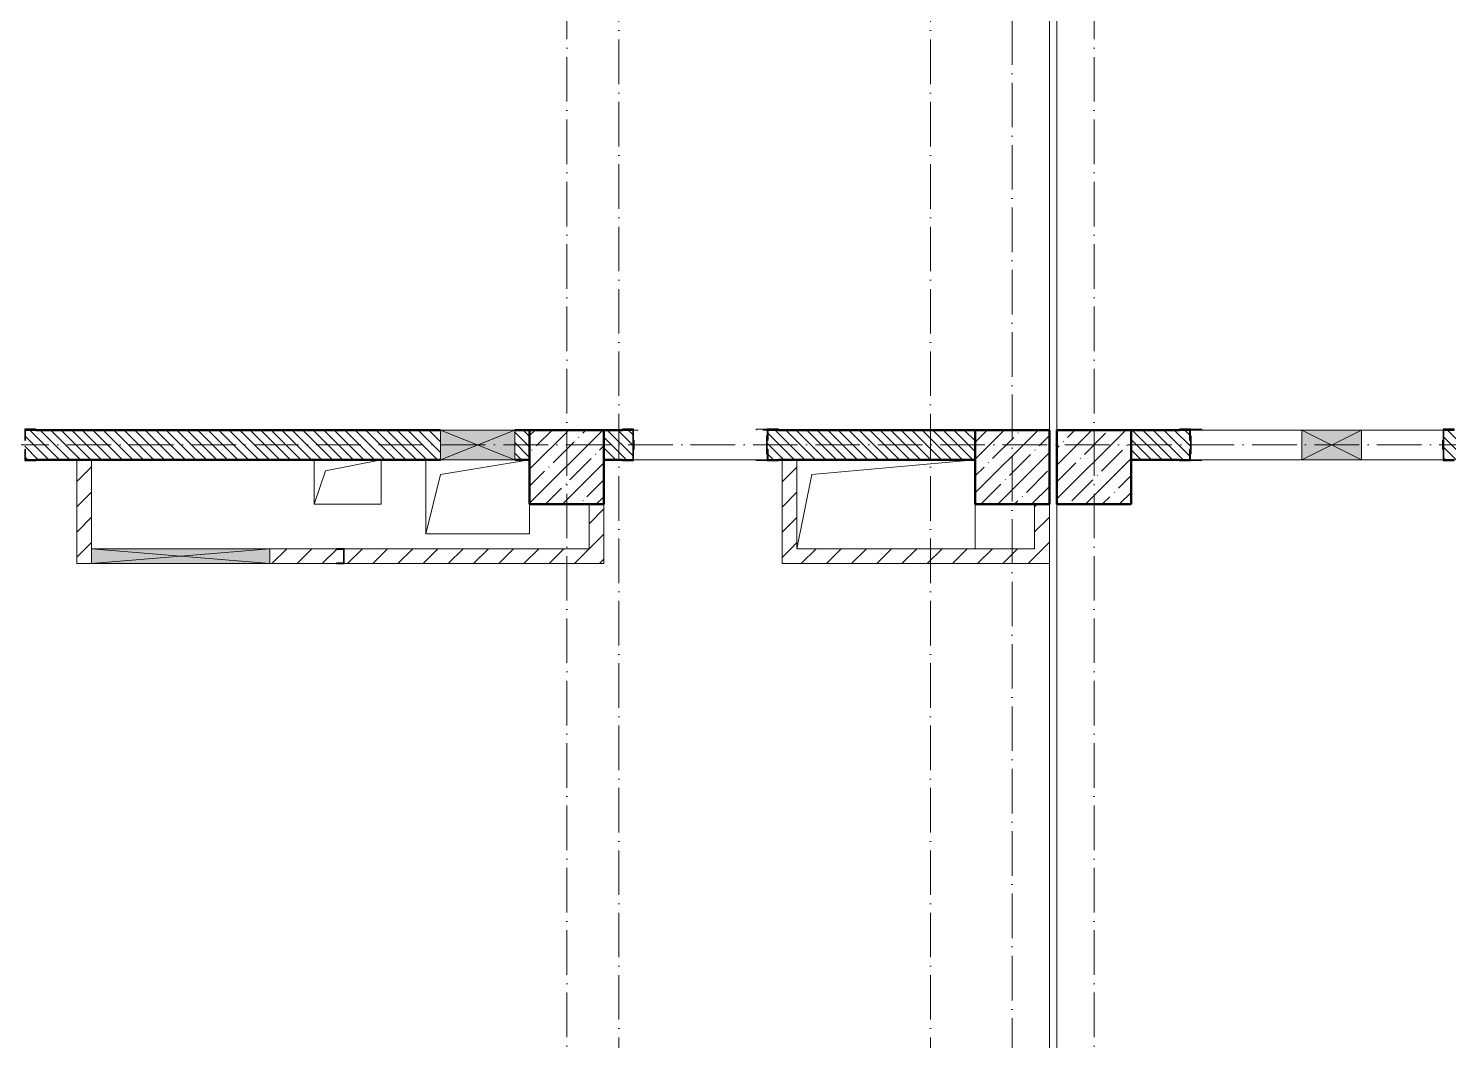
# Model space of a CAD drawing. Header units: millimetres. Extents: x -12989 to 629078, y -109036 to 555275.
# Drawn here: x 581543 to 591105, y 92753 to 99571 of the extents above; entities that cross this region are included whole.
import ezdxf

# ---------------------------------------------------------------- set-up
doc = ezdxf.new("R2010")
doc.units = ezdxf.units.MM
doc.linetypes.add('50_200_ШТРИХ_1Т_ш5_п1_п1_', pattern=[700, 500, -100, 0, -100])
for name, color, linetype, lineweight in [('A-DETL-GENF-OTLN', 7, 'Continuous', 9), ('A-FLOR-____-OTLN', 7, 'Continuous', 9), ('A-GENM-____-MCUT', 7, 'Continuous', 25), ('A-GENM-____-OTLN', 7, 'Continuous', 9), ('A-GENM-____-OTLN-1', 7, 'Continuous', 25), ('A-GLAZ-____-OTLN', 7, 'Continuous', 9), ('A-WALL-____-MCUT-2', 7, 'Continuous', 50), ('A-WALL-____-PATT-1', 7, 'Continuous', 9), ('A-WALL-FNSH-MCUT-1', 7, 'Continuous', 9), ('I-WALL-____-OTLN', 7, 'Continuous', 9), ('S-COLS-____-MCUT', 7, 'Continuous', 50), ('S-COLS-____-OTLN', 7, 'Continuous', 9), ('S-GRID-____-OTLN-1', 7, '50_200_ШТРИХ_1Т_ш5_п1_п1_', 9)]:
    doc.layers.add(name, color=color, linetype=linetype, lineweight=lineweight)
pattern_1 = [(45, (516567.8, 90784.41), (-84.85281, 84.85281), [])]
pattern_2 = [(135, (516567.8, 90784.41), (-35.35534, -35.35534), [])]

# ---------------------------------------------------------------- blocks, each defined once
blk = doc.blocks.new('BSC_Колонна _Прямоугольная - 500х500-V56-АР1_План отверстий 2 этажа в осях 1-64_А-ГГ')
at = {"layer": 'S-COLS-____-OTLN'}
h = blk.add_hatch(dxfattribs=at)
h.set_pattern_fill('FP_85', color=256, style=0, pattern_type=2)
h.set_pattern_definition([(45, (-68600, -5831.04), (-114.04925, 114.04925), []), (45, (-68485.95, -5831.04), (-114.04925, 114.04925), [201.613, -40.323, 3.353, -36.97])])
h.paths.add_polyline_path([(-250, -250), (250, -250), (250, 250), (-250, 250)], flags=0)
at = {"layer": 'S-COLS-____-MCUT'}
for p, q in [((250, 250), (-250, 250)), ((-250, 250), (-250, -250)), ((250, -250), (250, 250)), ((-250, -250), (250, -250))]:
    blk.add_line(p, q, dxfattribs=at)
blk = doc.blocks.new('BSC_Колонна _Прямоугольная - 500х500-V113-АР1_План отверстий 2 этажа в осях 1-64_А-ГГ')
at = {"layer": 'S-COLS-____-OTLN'}
h = blk.add_hatch(dxfattribs=at)
h.set_pattern_fill('FP_142', color=256, style=0, pattern_type=2)
h.set_pattern_definition([(45, (-71600, -5831.04), (-114.04925, 114.04925), []), (45, (-71485.95, -5831.04), (-114.04925, 114.04925), [201.613, -40.323, 3.353, -36.97])])
h.paths.add_polyline_path([(-250, -250), (250, -250), (250, 250), (-250, 250)], flags=0)
at = {"layer": 'S-COLS-____-MCUT'}
for p, q in [((250, 250), (-250, 250)), ((-250, 250), (-250, -250)), ((250, -250), (250, 250)), ((-250, -250), (250, -250))]:
    blk.add_line(p, q, dxfattribs=at)
blk = doc.blocks.new('BSC_Колонна _Прямоугольная - 500х500-V131-АР1_План отверстий 2 этажа в осях 1-64_А-ГГ')
at = {"layer": 'S-COLS-____-OTLN'}
h = blk.add_hatch(dxfattribs=at)
h.set_pattern_fill('FP_161', color=256, style=0, pattern_type=2)
h.set_pattern_definition([(45, (-72150, -5831.04), (-114.04925, 114.04925), []), (45, (-72035.95, -5831.04), (-114.04925, 114.04925), [201.613, -40.323, 3.353, -36.97])])
h.paths.add_polyline_path([(-250, -250), (250, -250), (250, 250), (-250, 250)], flags=0)
at = {"layer": 'S-COLS-____-MCUT'}
for p, q in [((250, 250), (-250, 250)), ((-250, 250), (-250, -250)), ((250, -250), (250, 250)), ((-250, -250), (250, -250))]:
    blk.add_line(p, q, dxfattribs=at)
blk = doc.blocks.new('Фахверк_СКБ_Уголок - 200_3960_зеркало-28268689-АР1_План отверстий 2 этажа в осях 1-64_А-ГГ')
at = {"layer": 'A-GENM-____-MCUT'}
for p, q in [((200, 156), (125, 156)), ((125, 156), (125, 81)), ((131, 81), (131, 150)), ((131, 150), (200, 150)), ((200, 150), (200, 156)), ((125, 81), (131, 81)), ((131, 19), (125, 19)), ((125, 19), (125, -56)), ((131, -50), (131, 19)), ((125, -56), (200, -56)), ((200, -50), (131, -50)), ((200, -56), (200, -50))]:
    blk.add_line(p, q, dxfattribs=at)
blk = doc.blocks.new('Фахверк_СКБ_Уголок - 200_3960-28268576-АР1_План отверстий 2 этажа в осях 1-64_А-ГГ')
at = {"layer": 'A-GENM-____-MCUT'}
for p, q in [((200, 156), (125, 156)), ((125, 156), (125, 81)), ((131, 81), (131, 150)), ((131, 150), (200, 150)), ((200, 150), (200, 156)), ((125, 81), (131, 81)), ((131, 19), (125, 19)), ((125, 19), (125, -56)), ((131, -50), (131, 19)), ((125, -56), (200, -56)), ((200, -50), (131, -50)), ((200, -56), (200, -50))]:
    blk.add_line(p, q, dxfattribs=at)
blk = doc.blocks.new('154_Стойка_СКБ_Уголок - СМ-2480_200-28346303-АР1_План отверстий 2 этажа в осях 1-64_А-ГГ')
at = {"layer": 'A-GENM-____-MCUT'}
for p, q in [((125, 156), (125, 81)), ((200, 156), (125, 156)), ((131, 81), (131, 150)), ((131, 150), (200, 150)), ((200, 150), (200, 156)), ((125, 81), (131, 81)), ((131, 19), (125, 19)), ((125, 19), (125, -56)), ((131, -50), (131, 19)), ((125, -56), (200, -56)), ((200, -50), (131, -50)), ((200, -56), (200, -50))]:
    blk.add_line(p, q, dxfattribs=at)
blk = doc.blocks.new('Стойка_Влож_Полоса боковая - Полоса-28213942-АР1_План отверстий 2 этажа в осях 1-64_А-ГГ')
at = {"layer": 'A-GENM-____-OTLN'}
for p, q in [((-5, 60), (0, 60)), ((-5, -60), (-5, 60)), ((0, 31), (0, -31)), ((0, -60), (-5, -60))]:
    blk.add_line(p, q, dxfattribs=at)
blk = doc.blocks.new('Стойка_Влож_Уголок_Опорный - Уголок-28213941-АР1_План отверстий 2 этажа в осях 1-64_А-ГГ')
at = {"layer": 'A-GENM-____-OTLN'}
for p, q in [((-212, -6), (-212, 0)), ((0, 0), (0, -6)), ((-212, -75), (-212, -6)), ((-212, -6), (-206, -6)), ((-212, -75), (-206, -75)), ((-6, -6), (0, -6)), ((-6, -75), (0, -75)), ((0, -6), (0, -75))]:
    blk.add_line(p, q, dxfattribs=at)
blk = doc.blocks.new('154_Фахверк_СКБ_Швеллер - Тип_100_3960-28318856-АР1_План отверстий 2 этажа в осях 1-64_А-ГГ')
at = {"layer": 'A-GENM-____-MCUT'}
for p, q in [((175, 50), (125, 50)), ((125, 50), (125, -50)), ((128, 47), (175, 47)), ((128, -47), (128, 47)), ((175, 47), (175, 50)), ((125, -50), (175, -50)), ((175, -47), (128, -47)), ((175, -50), (175, -47))]:
    blk.add_line(p, q, dxfattribs=at)
blk = doc.blocks.new('AR_Отверстие прямоугольное _в плите_ - AR_Отверстие прямоугольное _в плите_-30552548-АР1_План отверстий 2 этажа в осях 1-64_А-ГГ')
at = {"layer": 'A-GENM-____-OTLN'}
for p, q in [((-500, 200), (600, 300)), ((-600, -300), (-500, 200)), ((600, -300), (600, 0))]:
    blk.add_line(p, q, dxfattribs=at)
blk = doc.blocks.new('AR_Отверстие прямоугольное _в плите_ - AR_Отверстие прямоугольное _в плите_-30553029-АР1_План отверстий 2 этажа в осях 1-64_А-ГГ')
at = {"layer": 'A-GENM-____-OTLN'}
for p, q in [((-350, 250), (-350, -250)), ((-250, 150), (350, 250)), ((-350, -250), (-250, 150)), ((350, -250), (350, -50)), ((-350, -250), (350, -250))]:
    blk.add_line(p, q, dxfattribs=at)
blk = doc.blocks.new('AR_Отверстие прямоугольное _в плите_ - AR_Отверстие прямоугольное _в плите_-V184-АР1_План отверстий 2 этажа в осях 1-64_А-ГГ')
at = {"layer": 'A-GENM-____-OTLN'}
for p, q in [((-225, 150), (-225, -150)), ((-150, 75), (225, 150)), ((225, -150), (225, 150)), ((-225, -150), (-150, 75)), ((-225, -150), (225, -150))]:
    blk.add_line(p, q, dxfattribs=at)
blk = doc.blocks.new('AR_Отверстие прямоугольное _в стене__БезПР - AR_Отверстие прямоугольное _в стене__БезПР-36427847-АР1_План отверстий 2 этажа в осях 1-64_А-ГГ')
at = {"layer": 'A-GLAZ-____-OTLN'}
blk.add_hatch(color=256, dxfattribs=at).paths.add_polyline_path([(250, 100), (-250, 100), (-250, -100), (250, -100)], flags=0)
at = {"layer": 'A-DETL-GENF-OTLN'}
for p, q in [((-250, -100), (-250, 100)), ((-250, 100), (250, 100)), ((250, 100), (-250, -100)), ((-250, 100), (250, -100)), ((250, 100), (-250, 100)), ((-250, 100), (-250, -100)), ((250, 100), (250, -100)), ((250, -100), (250, 100)), ((250, -100), (-250, -100)), ((-250, -100), (250, -100))]:
    blk.add_line(p, q, dxfattribs=at)
at = {"layer": 'A-GLAZ-____-OTLN'}
blk.add_line((250, 100), (-250, 100), dxfattribs=at)
blk = doc.blocks.new('AR_Отверстие прямоугольное _в стене__БезПР - AR_Отверстие прямоугольное _в стене__БезПР-36428632-АР1_План отверстий 2 этажа в осях 1-64_А-ГГ')
at = {"layer": 'A-GLAZ-____-OTLN'}
blk.add_hatch(color=256, dxfattribs=at).paths.add_polyline_path([(-200, -100), (200, -100), (200, 100), (-200, 100)], flags=0)
at = {"layer": 'A-DETL-GENF-OTLN'}
for p, q in [((-200, -100), (-200, 100)), ((-200, 100), (200, 100)), ((200, 100), (-200, -100)), ((-200, 100), (200, -100)), ((200, 100), (-200, 100)), ((-200, 100), (-200, -100)), ((200, 100), (200, -100)), ((200, -100), (200, 100)), ((200, -100), (-200, -100)), ((-200, -100), (200, -100))]:
    blk.add_line(p, q, dxfattribs=at)
at = {"layer": 'A-GLAZ-____-OTLN'}
blk.add_line((200, 100), (-200, 100), dxfattribs=at)
blk = doc.blocks.new('AR_Отверстие прямоугольное _в стене__БезПР - AR_Отверстие прямоугольное _в стене__БезПР-36428102-АР1_План отверстий 2 этажа в осях 1-64_А-ГГ')
at = {"layer": 'A-GLAZ-____-OTLN'}
blk.add_hatch(color=256, dxfattribs=at).paths.add_polyline_path([(-600, 50), (-600, -50), (600, -50), (600, 50)], flags=0)
at = {"layer": 'A-DETL-GENF-OTLN'}
for p, q in [((-600, -50), (-600, 50)), ((-600, 50), (600, 50)), ((600, 50), (-600, -50)), ((-600, 50), (600, -50)), ((600, 50), (-600, 50)), ((-600, 50), (-600, -50)), ((600, 50), (600, -50)), ((600, -50), (600, 50)), ((600, -50), (-600, -50)), ((-600, -50), (600, -50))]:
    blk.add_line(p, q, dxfattribs=at)
at = {"layer": 'A-GLAZ-____-OTLN'}
blk.add_line((600, 50), (-600, 50), dxfattribs=at)
blk = doc.blocks.new('3эт')
at = {"layer": 'S-GRID-____-OTLN-1', "color": 251, "ltscale": 0.6, "true_color": 0x636466}
for p, q in [((352720.7, -36982.5), (352720.7, -91346.1)), ((354820.7, -36982.5), (354820.7, -91173.5)), ((352370.7, -91173.5), (352370.7, -76712.9)), ((355370.7, -91346.1), (355370.7, -76712.9)), ((355920.7, -91173.5), (355920.7, -76712.9)), ((374089.5, -80882.4), (279101.9, -80882.4))]:
    blk.add_line(p, q, dxfattribs=at)

msp = doc.modelspace()

# ---------------------------------------------------------------- hatches: boundary and pattern name
at = {"layer": 'A-WALL-____-PATT-1'}
h = msp.add_hatch(dxfattribs=at)
h.set_pattern_fill('FP_6', color=256, style=0, pattern_type=2)
h.set_pattern_definition(pattern_2)
h.paths.add_polyline_path([(584817.7976, 96665.4504), (584917.7976, 96665.4504), (584917.7976, 96865.4504), (584817.7976, 96865.4504), (584817.7976, 96671.3328)], flags=0)
h.paths.add_polyline_path([(584317.7976, 96665.4504), (584317.7976, 96865.4504), (581523.7976, 96865.0975), (581523.7976, 96796.4504), (581517.7976, 96796.4504), (581517.7976, 96734.4504), (581523.7976, 96734.4504), (581523.7976, 96665.4504), (583717.751, 96665.4504)], flags=0)
h.paths.add_polyline_path([(579742.7976, 96665.4504), (579811.7976, 96665.4504), (579811.7976, 96734.4504), (579817.7976, 96734.4504), (579817.7976, 96796.4504), (579811.7976, 96796.4504), (579811.7976, 96865.4504), (579417.7976, 96865.4504), (579417.7976, 96665.4504)], flags=0)
h = msp.add_hatch(dxfattribs=at)
h.set_pattern_fill('FP_6', color=256, style=0, pattern_type=2)
h.set_pattern_definition(pattern_2)
h.paths.add_polyline_path([(586592.7976, 96665.4504), (587917.7976, 96665.4504), (587917.7976, 96865.4504), (586523.7976, 96865.4504), (586523.7976, 96796.4504), (586517.7976, 96796.4504), (586517.7976, 96734.4504), (586523.7976, 96734.4504), (586523.7976, 96665.4504)], flags=0)
h.paths.add_polyline_path([(585542.7976, 96665.4504), (585611.7976, 96665.4504), (585611.7976, 96734.4504), (585617.7976, 96734.4504), (585617.7976, 96796.4504), (585611.7976, 96796.4504), (585611.7976, 96865.4504), (585417.7976, 96865.4504), (585417.7976, 96665.4504), (585485.2152, 96665.4504)], flags=0)
h = msp.add_hatch(dxfattribs=at)
h.set_pattern_fill('FP_6', color=256, style=0, pattern_type=2)
h.set_pattern_definition(pattern_2)
h.paths.add_polyline_path([(591273.7976, 96665.4504), (591467.7976, 96665.4504), (591467.7976, 96865.4504), (591073.7976, 96865.4504), (591073.7976, 96796.4504), (591067.7976, 96796.4504), (591067.7976, 96734.4504), (591073.7976, 96734.4504), (591073.7976, 96665.4504), (591142.7976, 96665.4504)], flags=0)
h.paths.add_polyline_path([(588967.7976, 96665.4504), (589361.7976, 96665.4504), (589361.7976, 96734.4504), (589367.7976, 96734.4504), (589367.7976, 96796.4504), (589361.7976, 96796.4504), (589361.7976, 96865.4504), (588967.7976, 96865.4504), (588967.7976, 96705.4504)], flags=0)
h = msp.add_hatch(dxfattribs=at)
h.set_pattern_fill('FP_4', color=256, style=0, pattern_type=2)
h.set_pattern_definition(pattern_1)
h.paths.add_polyline_path([(581967.7976, 95965.4504), (581967.7976, 96665.4504), (581867.7976, 96665.4504), (581867.7976, 95965.4504)], flags=0)
h = msp.add_hatch(dxfattribs=at)
h.set_pattern_fill('FP_4', color=256, style=0, pattern_type=2)
h.set_pattern_definition(pattern_1)
h.paths.add_polyline_path([(586717.7976, 96065.4504), (586717.7976, 96665.4504), (586617.7976, 96665.4504), (586617.7976, 96065.4504)], flags=0)
h = msp.add_hatch(dxfattribs=at)
h.set_pattern_fill('FP_4', color=256, style=0, pattern_type=2)
h.set_pattern_definition(pattern_1)
h.paths.add_polyline_path([(585417.7976, 96065.4504), (585417.7976, 96365.4504), (585317.7976, 96365.4504), (585317.7976, 96065.4504)], flags=0)
h = msp.add_hatch(dxfattribs=at)
h.set_pattern_fill('FP_4', color=256, style=0, pattern_type=2)
h.set_pattern_definition(pattern_1)
h.paths.add_polyline_path([(588417.7976, 96065.4504), (588417.7976, 96365.4504), (588317.7976, 96365.4504), (588317.7976, 96065.4504)], flags=0)
h = msp.add_hatch(dxfattribs=at)
h.set_pattern_fill('FP_4', color=256, style=0, pattern_type=2)
h.set_pattern_definition(pattern_1)
h.paths.add_polyline_path([(585417.7976, 95965.4504), (585417.7976, 96065.4504), (583667.7976, 96065.4504), (583667.7976, 95965.4504), (583717.751, 95965.4504)], flags=0)
h.paths.add_polyline_path([(583617.7976, 95965.4504), (583617.7976, 95968.4504), (583664.7976, 95968.4504), (583664.7976, 96062.4504), (583617.7976, 96062.4504), (583617.7976, 96065.4504), (583167.7976, 96065.4504), (583167.7976, 95965.4504)], flags=0)
h = msp.add_hatch(dxfattribs=at)
h.set_pattern_fill('FP_4', color=256, style=0, pattern_type=2)
h.set_pattern_definition(pattern_1)
h.paths.add_polyline_path([(588417.7976, 95965.4504), (588417.7976, 96065.4504), (586617.7976, 96065.4504), (586617.7976, 95965.4504), (587252.6795, 95965.4504)], flags=0)

# ---------------------------------------------------------------- linework, layer by layer
at = {"layer": 'A-FLOR-____-OTLN'}
for p, q in [((588417.7976, 96865.4504), (588417.7976, 99765.4504)), ((588467.7976, 99765.4504), (588467.7976, 96865.4504)), ((583467.7976, 96365.4504), (583467.7976, 96665.4504)), ((583917.7976, 96665.4504), (583917.7976, 96365.4504)), ((584217.7976, 96165.4504), (584217.7976, 96665.4504)), ((583917.7976, 96365.4504), (583467.7976, 96365.4504)), ((584917.7976, 96365.4504), (584917.7976, 96165.4504)), ((587917.7976, 96365.4504), (587917.7976, 96065.4504)), ((588467.7976, 96365.4504), (588467.7976, 89365.4504)), ((584917.7976, 96165.4504), (584217.7976, 96165.4504)), ((588417.7976, 89365.4504), (588417.7976, 95965.4504))]:
    msp.add_line(p, q, dxfattribs=at)
at = {"layer": 'A-WALL-____-MCUT-2'}
for p, q in [((584317.7976, 96865.4504), (581592.7976, 96865.4504)), ((584917.7976, 96865.4504), (584817.7976, 96865.4504)), ((585542.7976, 96865.4504), (585417.7976, 96865.4504)), ((585617.7976, 96734.4504), (585617.7976, 96796.4504)), ((587917.7976, 96865.4504), (586592.7976, 96865.4504)), ((589292.7976, 96865.4504), (588967.7976, 96865.4504)), ((591067.7976, 96796.4504), (591067.7976, 96734.4504)), ((581592.7976, 96665.4504), (584317.7976, 96665.4504)), ((584817.7976, 96665.4504), (584917.7976, 96665.4504)), ((585417.7976, 96665.4504), (585542.7976, 96665.4504)), ((586592.7976, 96665.4504), (587917.7976, 96665.4504)), ((588967.7976, 96665.4504), (589292.7976, 96665.4504))]:
    msp.add_line(p, q, dxfattribs=at)
at = {"layer": 'A-WALL-FNSH-MCUT-1'}
for p, q in [((581867.7976, 96665.4504), (581867.7976, 95965.4504)), ((581967.7976, 96065.4504), (581967.7976, 96665.4504)), ((586617.7976, 96665.4504), (586617.7976, 95965.4504)), ((586717.7976, 96065.4504), (586717.7976, 96665.4504)), ((585317.7976, 96365.4504), (585317.7976, 96065.4504)), ((585417.7976, 95965.4504), (585417.7976, 96365.4504)), ((588317.7976, 96365.4504), (588317.7976, 96065.4504)), ((588417.7976, 95965.4504), (588417.7976, 96365.4504)), ((583617.7976, 96065.4504), (583167.7976, 96065.4504)), ((585317.7976, 96065.4504), (583667.7976, 96065.4504)), ((588317.7976, 96065.4504), (586717.7976, 96065.4504)), ((581867.7976, 95965.4504), (581967.7976, 95965.4504)), ((583167.7976, 95965.4504), (583617.7976, 95965.4504)), ((583667.7976, 95965.4504), (585417.7976, 95965.4504)), ((586617.7976, 95965.4504), (588417.7976, 95965.4504))]:
    msp.add_line(p, q, dxfattribs=at)
at = {"layer": 'I-WALL-____-OTLN'}
for p, q in [((585617.7976, 96865.4504), (585647.7976, 96865.4504)), ((586487.7976, 96865.4504), (586517.7976, 96865.4504)), ((589367.7976, 96865.4504), (590117.7976, 96865.4504)), ((590517.7976, 96865.4504), (591067.7976, 96865.4504)), ((586517.7976, 96665.4504), (585617.7976, 96665.4504)), ((590117.7976, 96665.4504), (589367.7976, 96665.4504)), ((591067.7976, 96665.4504), (590517.7976, 96665.4504))]:
    msp.add_line(p, q, dxfattribs=at)

# ---------------------------------------------------------------- block references
msp.add_blockref('3эт', (232797.0902, 177647.8646))
at = {"layer": 'A-GENM-____-OTLN'}
for name, p, rotation in [('Стойка_Влож_Уголок_Опорный - Уголок-28213941-АР1_План отверстий 2 этажа в осях 1-64_А-ГГ', (586517.7976, 96659.4504), 269.9999999999995), ('Стойка_Влож_Уголок_Опорный - Уголок-28213941-АР1_План отверстий 2 этажа в осях 1-64_А-ГГ', (589367.7976, 96871.4504), 89.99999999999955), ('Стойка_Влож_Полоса боковая - Полоса-28213942-АР1_План отверстий 2 этажа в осях 1-64_А-ГГ', (589367.7976, 96765.4504), 180)]:
    msp.add_blockref(name, p, dxfattribs=dict(at, rotation=rotation))
for name, p in [('Стойка_Влож_Полоса боковая - Полоса-28213942-АР1_План отверстий 2 этажа в осях 1-64_А-ГГ', (586517.7976, 96765.4504)), ('AR_Отверстие прямоугольное _в плите_ - AR_Отверстие прямоугольное _в плите_-V184-АР1_План отверстий 2 этажа в осях 1-64_А-ГГ', (583692.7976, 96515.4504)), ('AR_Отверстие прямоугольное _в плите_ - AR_Отверстие прямоугольное _в плите_-30553029-АР1_План отверстий 2 этажа в осях 1-64_А-ГГ', (584567.7976, 96415.4504)), ('AR_Отверстие прямоугольное _в плите_ - AR_Отверстие прямоугольное _в плите_-30552548-АР1_План отверстий 2 этажа в осях 1-64_А-ГГ', (587317.7976, 96365.4504))]:
    msp.add_blockref(name, p, dxfattribs=at)
at = {"layer": 'A-GENM-____-OTLN-1'}
for name, p in [('154_Стойка_СКБ_Уголок - СМ-2480_200-28346303-АР1_План отверстий 2 этажа в осях 1-64_А-ГГ', (581392.7976, 96715.4504)), ('154_Стойка_СКБ_Уголок - СМ-2480_200-28346303-АР1_План отверстий 2 этажа в осях 1-64_А-ГГ', (586392.7976, 96715.4504)), ('Фахверк_СКБ_Уголок - 200_3960-28268576-АР1_План отверстий 2 этажа в осях 1-64_А-ГГ', (590942.7976, 96715.4504))]:
    msp.add_blockref(name, p, dxfattribs=at)
at = {"layer": 'A-GENM-____-OTLN-1', "rotation": 180}
for name, p in [('Фахверк_СКБ_Уголок - 200_3960_зеркало-28268689-АР1_План отверстий 2 этажа в осях 1-64_А-ГГ', (585742.7976, 96815.4504)), ('154_Стойка_СКБ_Уголок - СМ-2480_200-28346303-АР1_План отверстий 2 этажа в осях 1-64_А-ГГ', (589492.7976, 96815.4504)), ('154_Фахверк_СКБ_Швеллер - Тип_100_3960-28318856-АР1_План отверстий 2 этажа в осях 1-64_А-ГГ', (583792.7976, 96015.4504))]:
    msp.add_blockref(name, p, dxfattribs=at)
at = {"layer": 'A-GLAZ-____-OTLN', "rotation": 180}
for name, p in [('AR_Отверстие прямоугольное _в стене__БезПР - AR_Отверстие прямоугольное _в стене__БезПР-36427847-АР1_План отверстий 2 этажа в осях 1-64_А-ГГ', (584567.7976, 96765.4504)), ('AR_Отверстие прямоугольное _в стене__БезПР - AR_Отверстие прямоугольное _в стене__БезПР-36428632-АР1_План отверстий 2 этажа в осях 1-64_А-ГГ', (590317.7976, 96765.4504)), ('AR_Отверстие прямоугольное _в стене__БезПР - AR_Отверстие прямоугольное _в стене__БезПР-36428102-АР1_План отверстий 2 этажа в осях 1-64_А-ГГ', (582567.7976, 96015.4504))]:
    msp.add_blockref(name, p, dxfattribs=at)
at = {"layer": 'S-COLS-____-OTLN'}
for name, p in [('BSC_Колонна _Прямоугольная - 500х500-V56-АР1_План отверстий 2 этажа в осях 1-64_А-ГГ', (585167.7976, 96615.4504)), ('BSC_Колонна _Прямоугольная - 500х500-V113-АР1_План отверстий 2 этажа в осях 1-64_А-ГГ', (588167.7976, 96615.4504)), ('BSC_Колонна _Прямоугольная - 500х500-V131-АР1_План отверстий 2 этажа в осях 1-64_А-ГГ', (588717.7976, 96615.4504))]:
    msp.add_blockref(name, p, dxfattribs=at)

doc.saveas('drawing.dxf')
